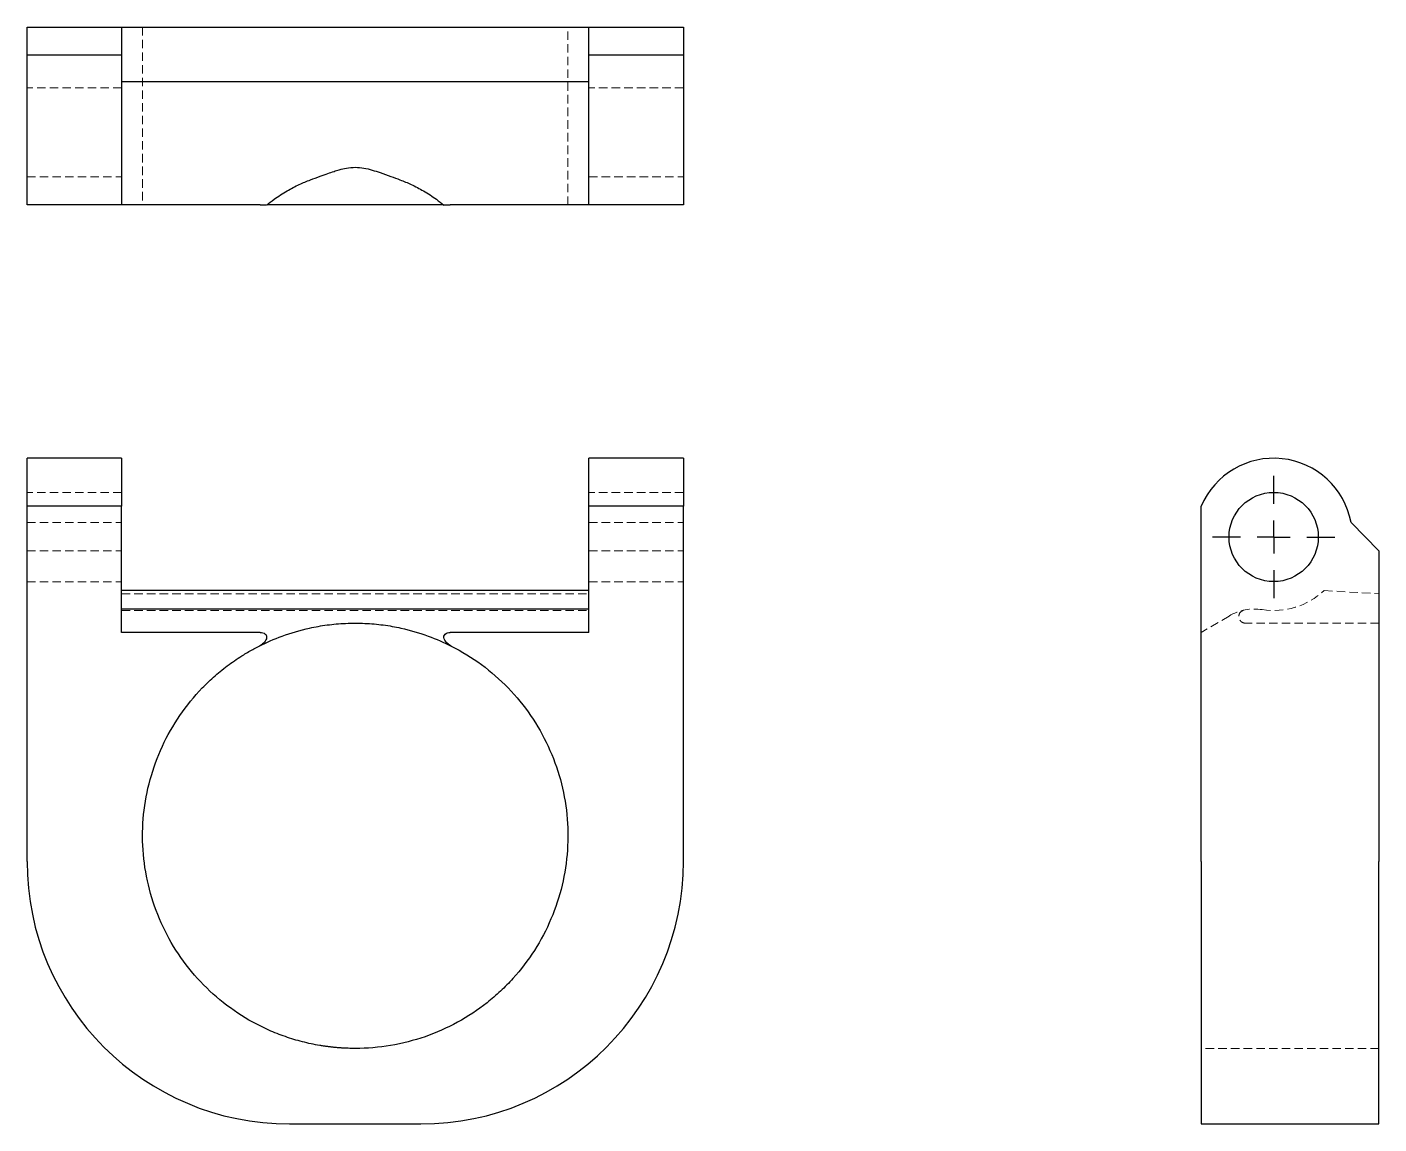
# Model space of a CAD drawing. Header units: millimetres. Extents: x 34 to 237, y 7 to 172.
import ezdxf

# ---------------------------------------------------------------- set-up
doc = ezdxf.new("R2010")
doc.units = ezdxf.units.MM
doc.linetypes.add('HIDDEN', pattern=[1.905, 1.27, -0.635])
doc.layers.add('10', color=7, linetype='Continuous')

# ---------------------------------------------------------------- blocks, each defined once
blk = doc.blocks.new('SW_CENTERMARKSYMBOL_0')
at = {"layer": '10', "color": 0}
for p, q in [((0, 5), (0, 9.2)), ((0, 0), (0, 2.5)), ((-5, 0), (-9.2, 0)), ((0, 0), (-2.5, 0)), ((0, 0), (0, -2.5)), ((0, 0), (2.5, 0)), ((5, 0), (9.2, 0)), ((0, -5), (0, -9.2))]:
    blk.add_line(p, q, dxfattribs=at)

msp = doc.modelspace()

# ---------------------------------------------------------------- linework, layer by layer
at = {"color": 7, "linetype": 'Continuous', "lineweight": 25}
for p, q in [((33.7, 171.77), (47.9, 171.77)), ((33.7, 167.58), (33.7, 171.77)), ((47.9, 171.77), (47.9, 167.58)), ((47.9, 171.77), (118.1, 171.77)), ((118.1, 171.77), (132.3, 171.77)), ((118.1, 167.58), (118.1, 171.77)), ((132.3, 171.77), (132.3, 167.58)), ((33.7, 167.58), (47.9, 167.58)), ((33.7, 145.07), (33.7, 167.58)), ((47.9, 167.58), (47.9, 145.07)), ((118.1, 167.58), (132.3, 167.58)), ((118.1, 145.07), (118.1, 167.58)), ((132.3, 167.58), (132.3, 145.07)), ((118.1, 163.52), (47.9, 163.52)), ((47.9, 145.07), (33.7, 145.07)), ((68.74, 145.07), (47.9, 145.07)), ((118.1, 145.07), (97.26, 145.07)), ((132.3, 145.07), (118.1, 145.07)), ((47.9, 107), (33.7, 107)), ((33.7, 99.79), (33.7, 107)), ((47.9, 107), (47.9, 99.79)), ((132.3, 107), (118.1, 107)), ((118.1, 99.79), (118.1, 107)), ((132.3, 107), (132.3, 99.79)), ((33.7, 46.44), (33.7, 99.79)), ((47.9, 99.79), (33.7, 99.79)), ((47.9, 80.82), (47.9, 99.79)), ((132.3, 99.79), (118.1, 99.79)), ((118.1, 80.82), (118.1, 99.79)), ((132.3, 46.44), (132.3, 99.79)), ((210.07, 46.44), (210.07, 99.79)), ((236.77, 93.09), (232.58, 97.37)), ((236.77, 93.09), (236.77, 46.44)), ((118.1, 87.12), (47.9, 87.12)), ((118.1, 84.35), (47.9, 84.35)), ((68.74, 80.82), (47.9, 80.82)), ((118.1, 80.82), (97.26, 80.82)), ((210.07, 46.44), (210.07, 7)), ((236.77, 7), (236.77, 46.44)), ((73.14, 7), (92.86, 7)), ((210.07, 7), (236.77, 7))]:
    msp.add_line(p, q, dxfattribs=at)
at = {"color": 7, "linetype": 'HIDDEN', "lineweight": 18}
for p, q in [((51.05, 171.77), (51.05, 145.07)), ((114.95, 145.07), (114.95, 171.77)), ((47.9, 162.66), (33.7, 162.66)), ((132.3, 162.66), (118.1, 162.66)), ((33.7, 149.25), (47.9, 149.25)), ((118.1, 149.25), (132.3, 149.25)), ((47.9, 101.87), (33.7, 101.87)), ((132.3, 101.87), (118.1, 101.87)), ((33.7, 97.37), (47.9, 97.37)), ((118.1, 97.37), (132.3, 97.37)), ((33.7, 93.09), (47.9, 93.09)), ((118.1, 93.09), (132.3, 93.09)), ((33.7, 88.46), (47.9, 88.46)), ((118.1, 88.46), (132.3, 88.46)), ((47.9, 86.64), (118.1, 86.64)), ((228.52, 87.12), (236.77, 86.64)), ((47.9, 84.13), (118.1, 84.13)), ((214.25, 83.3), (210.07, 80.82)), ((214.42, 83.38), (214.13, 83.22)), ((216.25, 84.13), (216.01, 84.05)), ((216.4, 84.16), (216.25, 84.13)), ((236.77, 82.23), (216.71, 82.23)), ((236.77, 18.34), (210.07, 18.34))]:
    msp.add_line(p, q, dxfattribs=at)
at = {"color": 7, "linetype": 'Continuous', "lineweight": 25}
msp.add_circle((220.96, 95.17), 6.7, dxfattribs=at)
for centre, radius, start, end in [((220.96, 95.17), 11.83, 10.7221, 156.9907), ((73.14, 46.44), 39.44, 180, 270), ((92.86, 46.44), 39.44, 270, 0)]:
    msp.add_arc(centre, radius, start, end, dxfattribs=at)
at = {"color": 7, "linetype": 'HIDDEN', "lineweight": 18}
for centre, radius, start, end in [((220.96, 95.17), 11.04, 261.0478, 313.2073), ((218.07, 76.86), 7.49, 81.0478, 120.7041)]:
    msp.add_arc(centre, radius, start, end, dxfattribs=at)
at = {"color": 7, "linetype": 'Continuous', "lineweight": 25}
for points, knots in [([(76.28, 148.83), (76.76, 149), (77.63, 149.33), (78.81, 149.75), (79.77, 150.08), (80.69, 150.36), (81.75, 150.63), (82.56, 150.69), (83, 150.72)], [0, 0, 0, 0, 0.222293, 0.401748, 0.538055, 0.656711, 0.811976, 1, 1, 1, 1]), ([(83, 150.72), (83.43, 150.69), (84.3, 150.63), (85.53, 150.3), (86.88, 149.87), (88.27, 149.36), (89.26, 149), (89.72, 148.83)], [0, 0, 0, 0, 0.18439, 0.365729, 0.54204, 0.786977, 1, 1, 1, 1]), ([(69.7, 145.04), (70.06, 145.33), (71.02, 146.1), (72.66, 147.13), (74.49, 148.12), (75.71, 148.6), (76.28, 148.83)], [0, 0, 0, 0, 0.186742, 0.494236, 0.765649, 1, 1, 1, 1]), ([(89.72, 148.83), (90.29, 148.6), (91.51, 148.12), (93.34, 147.13), (94.98, 146.1), (95.94, 145.33), (96.3, 145.04)], [0, 0, 0, 0, 0.234206, 0.505452, 0.812756, 1, 1, 1, 1]), ([(68.74, 145.07), (68.9, 145.07), (69.14, 145.07), (69.43, 145.07), (69.59, 145.07), (69.68, 145.07), (69.68, 145.07), (69.68, 145.07)], [0, 0, 0, 0, 0.359374, 0.547877, 0.706183, 0.865157, 1, 1, 1, 1]), ([(83, 145.07), (81.81, 145.07), (79.43, 145.07), (75.92, 145.07), (72.68, 145.07), (70.69, 145.07), (69.8, 145.07)], [0, 0, 0, 0, 0.261652, 0.523528, 0.785247, 1, 1, 1, 1]), ([(96.2, 145.07), (95.3, 145.07), (93.32, 145.07), (90.07, 145.07), (86.56, 145.07), (84.19, 145.07), (83, 145.07)], [0, 0, 0, 0, 0.216152, 0.477406, 0.738726, 1, 1, 1, 1]), ([(96.32, 145.07), (96.32, 145.07), (96.31, 145.07), (96.38, 145.07), (96.53, 145.07), (96.79, 145.07), (97.05, 145.07), (97.22, 145.07), (97.26, 145.07)], [0, 0, 0, 0, 0.080086, 0.254891, 0.40572, 0.604023, 0.907755, 1, 1, 1, 1]), ([(68.58, 78.79), (69.65, 79.34), (70.8, 79.84), (73.32, 80.76), (74.7, 81.17), (76.15, 81.49)], [0.1841814, 0.1841814, 0.1841814, 0.1841814, 0.3029427, 0.3029427, 0.4260769, 0.4260769, 0.4260769, 0.4260769]), ([(76.15, 81.49), (76.57, 81.58), (77, 81.67), (78.33, 81.9), (80.13, 82.15), (82.03, 82.23), (83, 82.23)], [0, 0, 0, 0, 0.0362801, 0.0362801, 0.1121067, 0.1879333, 0.1879333, 0.1879333, 0.1879333]), ([(83, 82.23), (83.96, 82.23), (85.84, 82.15), (87.67, 81.9), (89, 81.67), (89.43, 81.58), (89.85, 81.49)], [0, 0, 0, 0, 0.0755301, 0.1510601, 0.1510601, 0.1871005, 0.1871005, 0.1871005, 0.1871005]), ([(89.85, 81.49), (91.3, 81.17), (92.68, 80.76), (95.2, 79.84), (96.35, 79.34), (97.42, 78.79)], [0, 0, 0, 0, 0.1231342, 0.1231342, 0.2418955, 0.2418955, 0.2418955, 0.2418955]), ([(68.74, 80.82), (68.87, 80.82), (69, 80.8), (69.25, 80.74), (69.37, 80.68), (69.57, 80.51), (69.64, 80.4), (69.7, 80.14), (69.69, 80), (69.61, 79.76), (69.54, 79.64), (69.39, 79.43), (69.31, 79.33), (69.03, 79.06), (68.81, 78.91), (68.58, 78.79)], [0, 0, 0, 0, 0.125, 0.125, 0.25, 0.25, 0.375, 0.375, 0.5, 0.5, 0.625, 0.625, 0.75, 0.75, 1, 1, 1, 1]), ([(97.42, 78.79), (97.19, 78.91), (96.98, 79.06), (96.7, 79.32), (96.61, 79.42), (96.46, 79.64), (96.4, 79.75), (96.32, 80), (96.3, 80.14), (96.35, 80.39), (96.43, 80.51), (96.63, 80.68), (96.75, 80.74), (97, 80.8), (97.13, 80.82), (97.26, 80.82)], [0, 0, 0, 0, 0.25, 0.25, 0.375, 0.375, 0.5, 0.5, 0.625, 0.625, 0.75, 0.75, 0.875, 0.875, 1, 1, 1, 1]), ([(83, 18.34), (82.82, 18.34), (82.46, 18.35), (81.93, 18.36), (81.4, 18.38), (80.86, 18.41), (80.33, 18.45), (79.8, 18.5), (79.27, 18.56), (78.74, 18.63), (78.21, 18.7), (76.97, 18.9), (75.05, 19.31), (72.49, 20.08), (70, 21.06), (66.81, 22.65), (63.09, 25.11), (59.19, 28.77), (55.94, 33.03), (53.45, 37.77), (51.78, 42.86), (50.98, 48.15), (51.07, 53.5), (52.05, 58.77), (53.89, 63.79), (56.54, 68.45), (59.36, 71.9), (61.94, 74.36), (63.67, 75.75), (65.13, 76.78), (66.12, 77.42), (67.01, 77.95), (67.79, 78.38), (68.31, 78.66), (68.58, 78.79)], [0, 0, 0, 0, 0.0062772, 0.0125474, 0.0188126, 0.0250743, 0.0313344, 0.0375946, 0.0438566, 0.0501224, 0.0563935, 0.0626718, 0.0940007, 0.1253358, 0.1566505, 0.1879713, 0.2503597, 0.3128803, 0.3753138, 0.4377524, 0.5002635, 0.562651, 0.6251965, 0.6875788, 0.7500966, 0.8125293, 0.8749714, 0.9062524, 0.9375402, 0.9531466, 0.9687594, 0.979173, 0.9895838, 1, 1, 1, 1]), ([(97.42, 78.79), (99.01, 77.99), (100.53, 77.06), (103.39, 74.95), (104.74, 73.77), (107.21, 71.21), (108.34, 69.82), (110.35, 66.89), (111.23, 65.34), (112.73, 62.12), (113.34, 60.44), (114.28, 57.01), (114.61, 55.25), (114.96, 51.7), (114.99, 49.91), (114.75, 46.36), (114.48, 44.59), (113.66, 41.13), (113.1, 39.44), (111.71, 36.16), (110.87, 34.58), (108.96, 31.58), (107.34, 29.46), (105.47, 27.56), (104.17, 26.35), (103.5, 25.77), (101.4, 24.11), (99.92, 23.13), (96.8, 21.42), (95.16, 20.69), (91.8, 19.53), (90.07, 19.08), (86.56, 18.49), (84.78, 18.34), (83, 18.34)], [0, 0, 0, 0, 0.0625, 0.0625, 0.125, 0.125, 0.1875, 0.1875, 0.25, 0.25, 0.3125, 0.3125, 0.375, 0.375, 0.4375, 0.4375, 0.5, 0.5, 0.5625, 0.5625, 0.625, 0.625, 0.6875, 0.71875, 0.71875, 0.75, 0.75, 0.8125, 0.8125, 0.875, 0.875, 0.9375, 0.9375, 1, 1, 1, 1])]:
    msp.add_open_spline(points, degree=3, knots=knots, dxfattribs=at)
at = {"color": 7, "linetype": 'HIDDEN', "lineweight": 18}
for points, knots in [([(69.09, 145.07), (68.08, 145.07), (66.01, 145.07), (63.15, 145.07), (60.48, 145.07), (58.09, 145.07), (56.01, 145.07), (54.27, 145.07), (52.86, 145.07), (52.23, 145.07), (51.92, 145.07)], [0, 0, 0, 0, 0.120897, 0.246312, 0.371976, 0.497656, 0.623163, 0.748662, 0.874338, 1, 1, 1, 1]), ([(114.07, 145.07), (113.76, 145.07), (113.13, 145.07), (111.72, 145.07), (109.97, 145.07), (107.89, 145.07), (105.51, 145.07), (102.84, 145.07), (100.05, 145.07), (98.07, 145.07), (97.14, 145.07)], [0, 0, 0, 0, 0.1269351, 0.253889, 0.3809076, 0.5075533, 0.6341854, 0.7611616, 0.8880743, 1, 1, 1, 1]), ([(216.5, 84.18), (216.23, 84.13), (215.74, 83.77), (215.66, 82.95), (216.09, 82.37), (216.5, 82.23), (216.71, 82.23)], [0, 0, 0, 0, 0.285714, 0.571429, 0.785714, 1, 1, 1, 1]), ([(216.25, 84.13), (216.32, 84.14), (216.46, 84.18), (216.49, 84.18), (216.5, 84.18)], [0, 0, 0, 0, 0.519201, 1, 1, 1, 1])]:
    msp.add_open_spline(points, degree=3, knots=knots, dxfattribs=at)

# ---------------------------------------------------------------- block references
at = {"layer": '10'}
msp.add_blockref('SW_CENTERMARKSYMBOL_0', (220.96, 95.17), dxfattribs=at)

doc.saveas('drawing.dxf')
